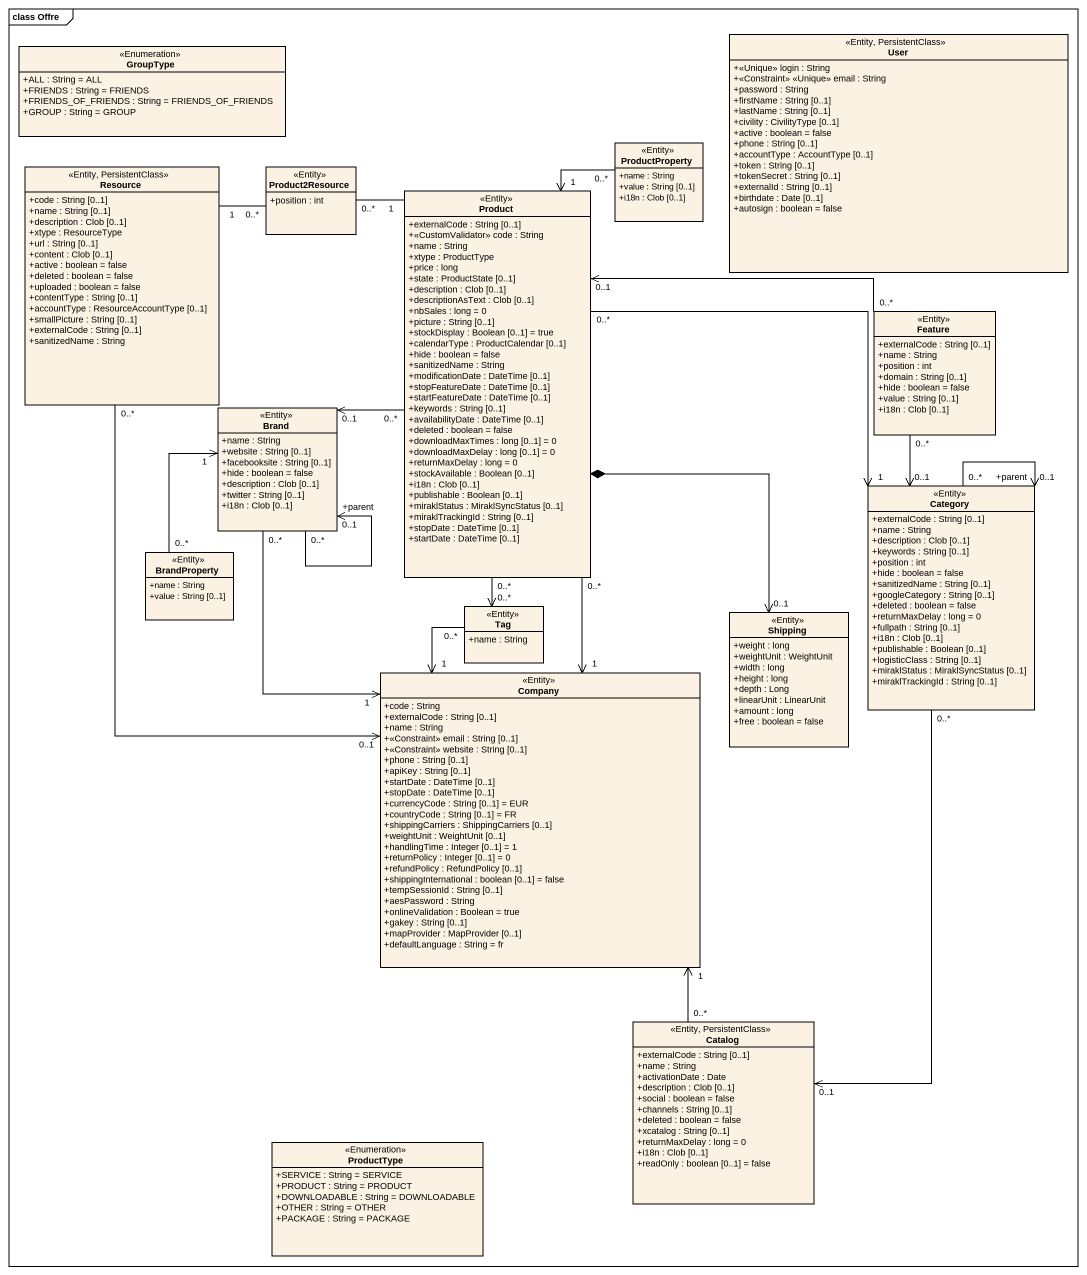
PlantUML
@startuml
mainframe class Offre
hide circle
hide empty members
skinparam classAttributeIconSize 0
class User <<Entity, PersistentClass>> {
  +<<Unique>> login : String
  +<<Constraint>> <<Unique>> email : String
  +password : String
  +firstName : String [0..1]
  +lastName : String [0..1]
  +civility : CivilityType [0..1]
  +active : boolean = false
  +phone : String [0..1]
  +accountType : AccountType [0..1]
  +token : String [0..1]
  +tokenSecret : String [0..1]
  +externalId : String [0..1]
  +birthdate : Date [0..1]
  +autosign : boolean = false
}
class GroupType <<Enumeration>> {
  +ALL : String = ALL
  +FRIENDS : String = FRIENDS
  +FRIENDS_OF_FRIENDS : String = FRIENDS_OF_FRIENDS
  +GROUP : String = GROUP
}
class ProductProperty <<Entity>> {
  +name : String
  +value : String [0..1]
  +i18n : Clob [0..1]
}
class Resource <<Entity, PersistentClass>> {
  +code : String [0..1]
  +name : String [0..1]
  +description : Clob [0..1]
  +xtype : ResourceType
  +url : String [0..1]
  +content : Clob [0..1]
  +active : boolean = false
  +deleted : boolean = false
  +uploaded : boolean = false
  +contentType : String [0..1]
  +accountType : ResourceAccountType [0..1]
  +smallPicture : String [0..1]
  +externalCode : String [0..1]
  +sanitizedName : String
}
class Product2Resource <<Entity>> {
  +position : int
}
class Product <<Entity>> {
  +externalCode : String [0..1]
  +<<CustomValidator>> code : String
  +name : String
  +xtype : ProductType
  +price : long
  +state : ProductState [0..1]
  +description : Clob [0..1]
  +descriptionAsText : Clob [0..1]
  +nbSales : long = 0
  +picture : String [0..1]
  +stockDisplay : Boolean [0..1] = true
  +calendarType : ProductCalendar [0..1]
  +hide : boolean = false
  +sanitizedName : String
  +modificationDate : DateTime [0..1]
  +stopFeatureDate : DateTime [0..1]
  +startFeatureDate : DateTime [0..1]
  +keywords : String [0..1]
  +availabilityDate : DateTime [0..1]
  +deleted : boolean = false
  +downloadMaxTimes : long [0..1] = 0
  +downloadMaxDelay : long [0..1] = 0
  +returnMaxDelay : long = 0
  +stockAvailable : Boolean [0..1]
  +i18n : Clob [0..1]
  +publishable : Boolean [0..1]
  +miraklStatus : MiraklSyncStatus [0..1]
  +miraklTrackingId : String [0..1]
  +stopDate : DateTime [0..1]
  +startDate : DateTime [0..1]
}
class Feature <<Entity>> {
  +externalCode : String [0..1]
  +name : String
  +position : int
  +domain : String [0..1]
  +hide : boolean = false
  +value : String [0..1]
  +i18n : Clob [0..1]
}
class Brand <<Entity>> {
  +name : String
  +website : String [0..1]
  +facebooksite : String [0..1]
  +hide : boolean = false
  +description : Clob [0..1]
  +twitter : String [0..1]
  +i18n : Clob [0..1]
}
class Category <<Entity>> {
  +externalCode : String [0..1]
  +name : String
  +description : Clob [0..1]
  +keywords : String [0..1]
  +position : int
  +hide : boolean = false
  +sanitizedName : String [0..1]
  +googleCategory : String [0..1]
  +deleted : boolean = false
  +returnMaxDelay : long = 0
  +fullpath : String [0..1]
  +i18n : Clob [0..1]
  +publishable : Boolean [0..1]
  +logisticClass : String [0..1]
  +miraklStatus : MiraklSyncStatus [0..1]
  +miraklTrackingId : String [0..1]
}
class BrandProperty <<Entity>> {
  +name : String
  +value : String [0..1]
}
class Tag <<Entity>> {
  +name : String
}
class Shipping <<Entity>> {
  +weight : long
  +weightUnit : WeightUnit
  +width : long
  +height : long
  +depth : Long
  +linearUnit : LinearUnit
  +amount : long
  +free : boolean = false
}
class Company <<Entity>> {
  +code : String
  +externalCode : String [0..1]
  +name : String
  +<<Constraint>> email : String [0..1]
  +<<Constraint>> website : String [0..1]
  +phone : String [0..1]
  +apiKey : String [0..1]
  +startDate : DateTime [0..1]
  +stopDate : DateTime [0..1]
  +currencyCode : String [0..1] = EUR
  +countryCode : String [0..1] = FR
  +shippingCarriers : ShippingCarriers [0..1]
  +weightUnit : WeightUnit [0..1]
  +handlingTime : Integer [0..1] = 1
  +returnPolicy : Integer [0..1] = 0
  +refundPolicy : RefundPolicy [0..1]
  +shippingInternational : boolean [0..1] = false
  +tempSessionId : String [0..1]
  +aesPassword : String
  +onlineValidation : Boolean = true
  +gakey : String [0..1]
  +mapProvider : MapProvider [0..1]
  +defaultLanguage : String = fr
}
class Catalog <<Entity, PersistentClass>> {
  +externalCode : String [0..1]
  +name : String
  +activationDate : Date
  +description : Clob [0..1]
  +social : boolean = false
  +channels : String [0..1]
  +deleted : boolean = false
  +xcatalog : String [0..1]
  +returnMaxDelay : long = 0
  +i18n : Clob [0..1]
  +readOnly : boolean [0..1] = false
}
class ProductType <<Enumeration>> {
  +SERVICE : String = SERVICE
  +PRODUCT : String = PRODUCT
  +DOWNLOADABLE : String = DOWNLOADABLE
  +OTHER : String = OTHER
  +PACKAGE : String = PACKAGE
}
ProductProperty "0..*" --> "1" Product
Product2Resource "0..*" -left- "1" Resource
Product "1" -up- "0..*" Product2Resource
Product "0..*" -left-> "0..1" Brand
Product "0..*" -right-> "1" Category
Product "0..*" --> "0..*" Tag
Product *--> "0..1" Shipping
Feature "0..*" -left-> "0..1" Product
Feature "0..*" --> "0..1" Category
Brand "0..*" --> "0..1\n+parent" Brand
Category "0..*" --> "+parent\n0..1" Category
Category "0..*" --> "0..1" Catalog
BrandProperty "0..*" -up-> "1" Brand
Tag "0..*" --> "1" Company
Company "0..1" <-up- "0..*" Resource
Company "1" <-up- "0..*" Product
Company "1" <-up- "0..*" Brand
Catalog "0..*" -up-> "1" Company
@enduml
